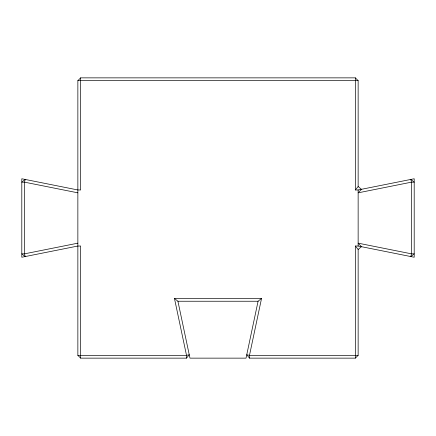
<?xml version="1.0" encoding="UTF-8"?>
<svg xmlns="http://www.w3.org/2000/svg" width="436" height="436" viewBox="0 0 436 436"><rect width="100%" height="100%" fill="white"/><g stroke="black" fill="none" stroke-linecap="round" stroke-linejoin="round"><path stroke-width="0.65" d="M249.485 358.141L249.485 355.34L261.54 298.442L258.079 301.243L246.029 358.141L189.971 358.141L177.921 301.243L174.46 298.442L186.51 355.34L186.51 358.141L80.66 358.141L77.859 355.34L77.859 80.66L80.66 77.859L355.34 77.859L358.141 80.66L358.141 186.554L355.34 189.971L358.141 189.971L414.2 178.76L414.2 257.24L358.141 246.029L355.34 246.029L355.34 358.141L249.485 358.141L246.743 354.757L249.485 355.34L358.141 355.34L358.141 249.447L355.34 246.029M186.51 358.141L189.257 354.757L186.51 355.34L77.859 355.34M355.34 358.141L358.141 355.34M358.141 249.447L361.493 246.7L358.141 243.168L411.399 253.823L414.2 253.823L410.848 256.57L411.399 253.823L411.399 182.177L410.848 179.43L414.2 182.177L411.399 182.177L358.141 192.832L361.493 189.3L358.141 186.554M77.859 243.168L24.601 253.823L21.8 253.823L25.152 256.57L24.601 253.823L24.601 182.177L25.152 179.43L21.8 182.177L24.601 182.177L77.859 192.832M77.859 80.66L358.141 80.66M174.46 298.442L261.54 298.442M177.921 301.243L258.079 301.243M358.141 189.971L358.141 246.029M355.34 77.859L355.34 189.971M80.66 77.859L80.66 189.971L77.859 189.971L21.8 178.76L21.8 257.24L77.859 246.029L80.66 246.029L80.66 358.141"/></g></svg>
